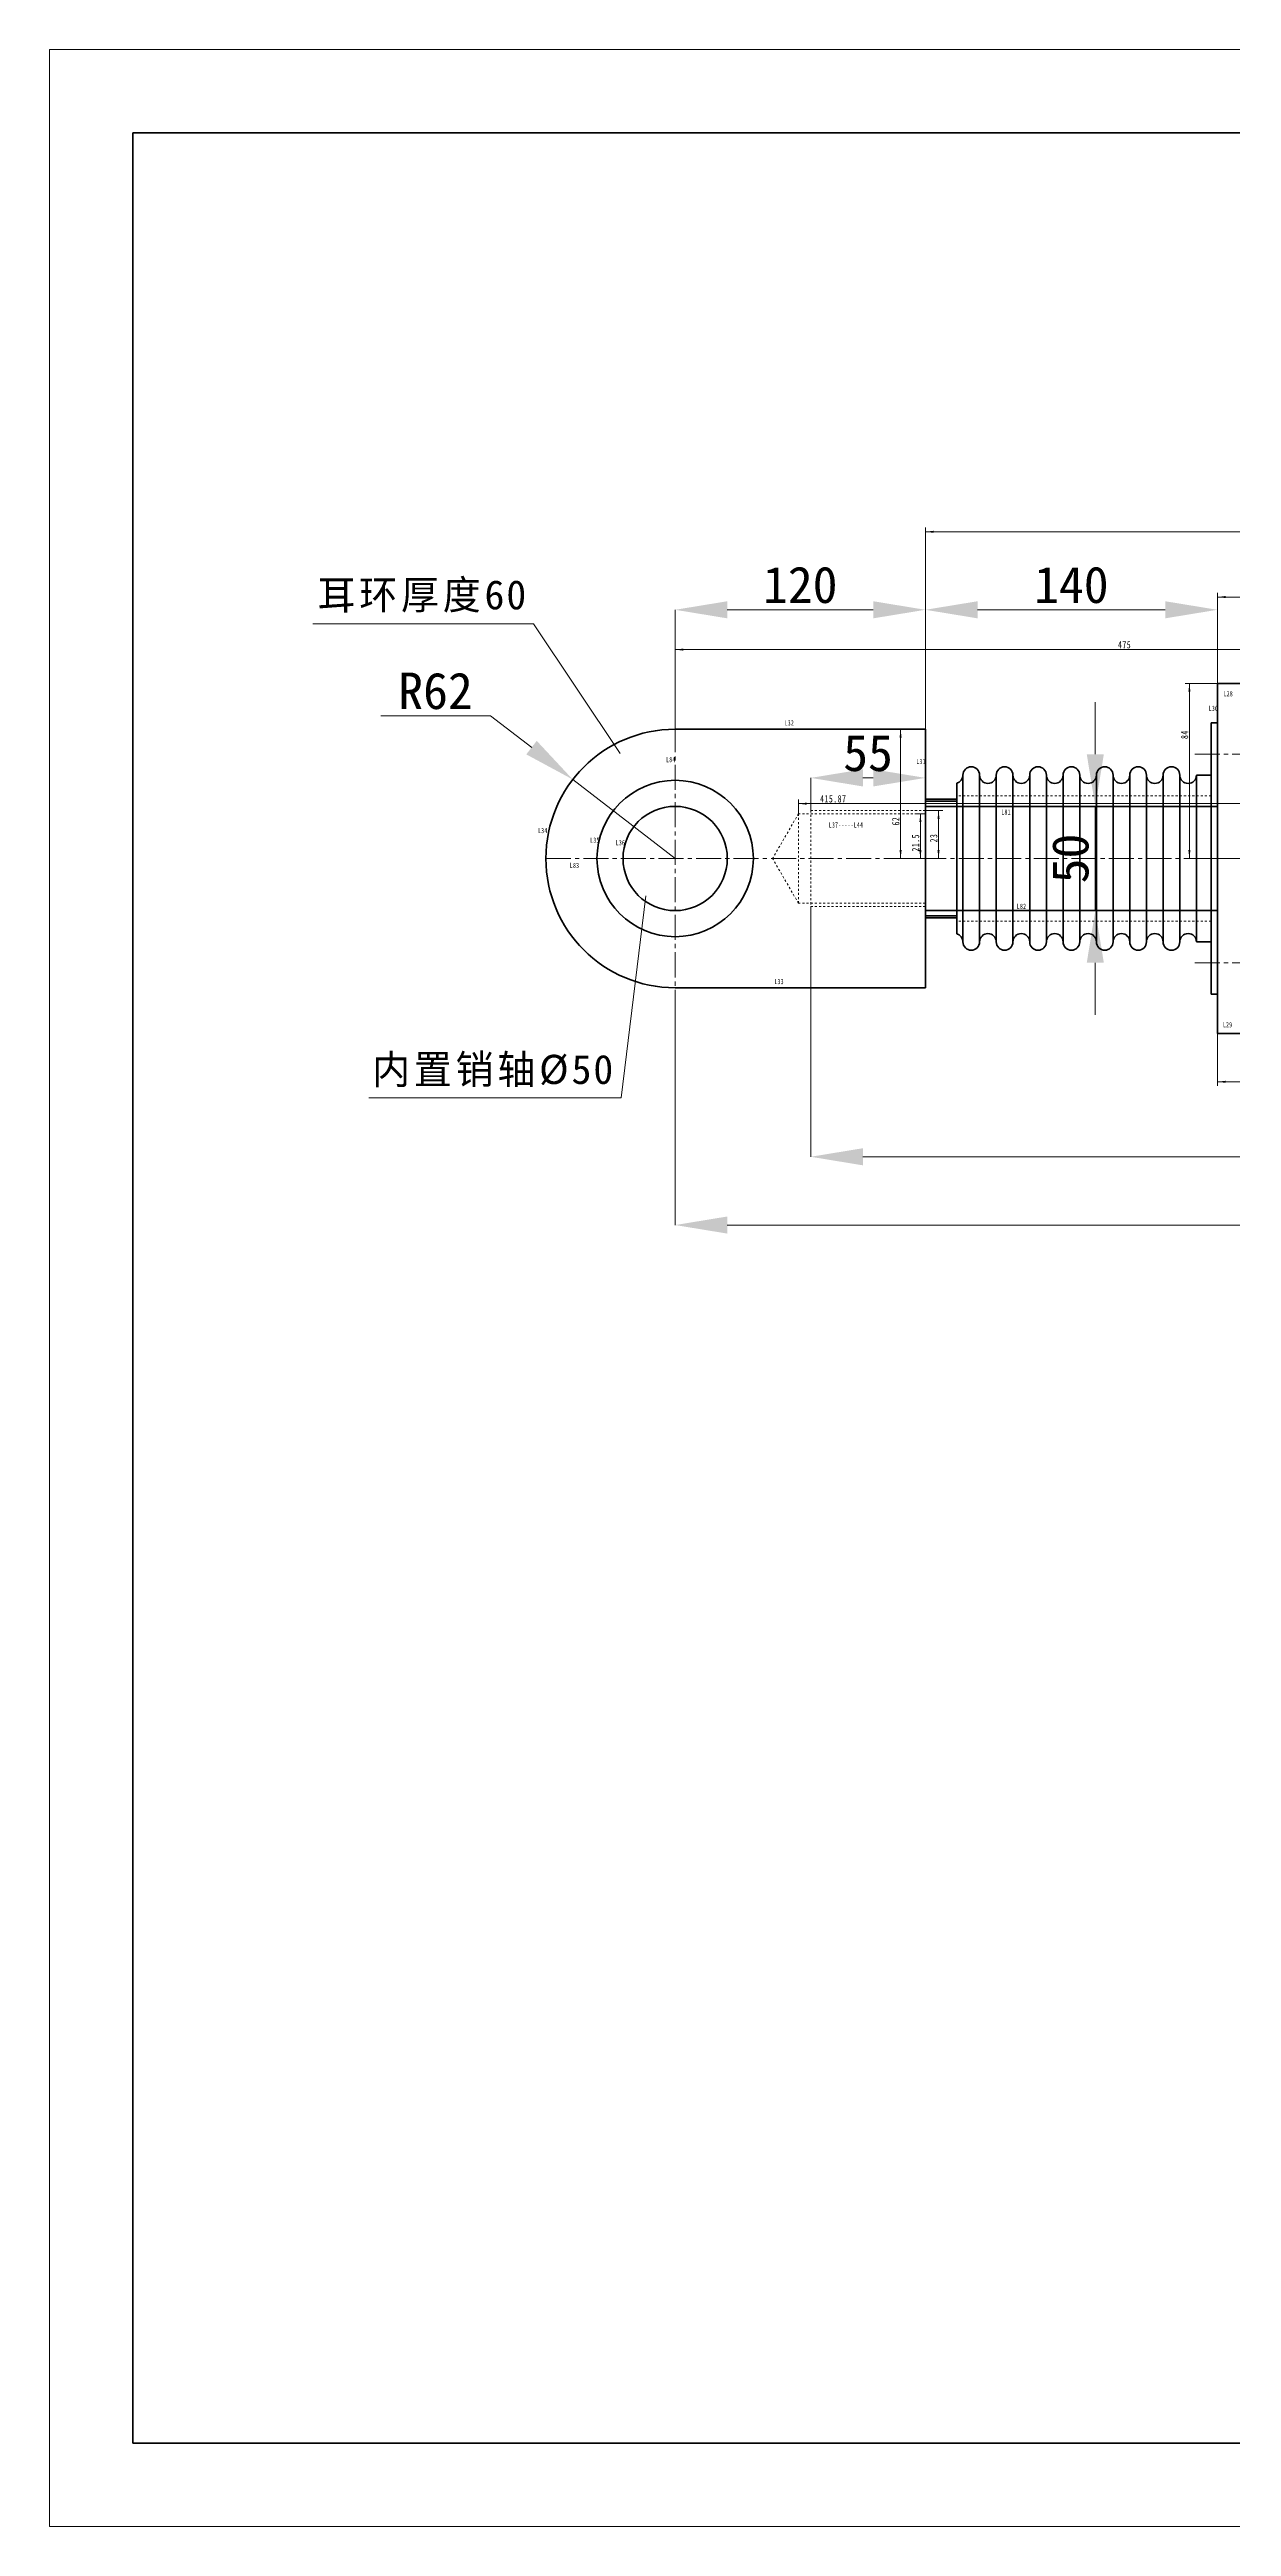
# Model space of a CAD drawing. Header units: millimetres. Extents: x -775 to 905, y -800 to 388.
# Drawn here: x -775 to -208, y -800 to 388 of the extents above; entities that cross this region are included whole.
import ezdxf

# ---------------------------------------------------------------- set-up
doc = ezdxf.new("R2010")
doc.units = ezdxf.units.MM
doc.linetypes.add('点画线', pattern=[18, 12, -2, 2, -2])
doc.linetypes.add('虚线', pattern=[2, 1, -1])
doc.layers.get('0').update_dxf_attribs({"lineweight": 35})
for name, color, linetype, lineweight in [('中心线层', 1, '点画线', 18), ('尺寸线层', 3, 'Continuous', 18), ('粗实线层', 7, 'Continuous', 35), ('细实线层', 7, 'Continuous', 18), ('虚线层', 6, '虚线', 18)]:
    doc.layers.add(name, color=color, linetype=linetype, lineweight=lineweight)
doc.styles.add('标准', font='', dxfattribs={"width": 0.667})
doc.styles.get('标准').set_extended_font_data('宋体')
doc.dimstyles.new('CUSTOM_DIMSTYLE', dxfattribs={"dimscale": 5, "dimtxt": 3.5, "dimasz": 5, "dimexe": 1.25, "dimexo": 0, "dimtad": 1, "dimdsep": 46, "dimtxsty": 'Standard', "dimcen": 2.5, "dimdle": 10, "dimclrd": 3, "dimadec": 3, "dimazin": 3, "dimtfac": 1, "dimtmove": 0, "dimatfit": 3, "dimfxl": 1, "dimtolj": 1, "dimarcsym": 0})
doc.dimstyles.new('GB_尺寸', dxfattribs={"dimtxt": 3.5, "dimasz": 4, "dimexe": 2, "dimexo": 0, "dimtad": 1, "dimdsep": 46, "dimtxsty": '标准', "dimblk": '_CAXARROW', "dimcen": 0, "dimdle": 8, "dimazin": 2, "dimtfac": 0.707107, "dimtdec": 3, "dimtmove": 2, "dimatfit": 3, "dimfxl": 1, "dimfrac": 2, "dimtolj": 1, "dimarcsym": 1})

# ---------------------------------------------------------------- blocks, each defined once
blk = doc.blocks.new('$CAXA_FRAME_13B17AC1$')
at = {"layer": '粗实线层'}
for p, q in [((-800, 554), (-800, -554)), ((800, 554), (-800, 554)), ((-800, -554), (800, -554))]:
    blk.add_line(p, q, dxfattribs=at)
at = {"layer": '细实线层'}
for p, q in [((840, 594), (-840, 594)), ((-840, 594), (-840, -594)), ((-840, -594), (840, -594))]:
    blk.add_line(p, q, dxfattribs=at)
blk = doc.blocks.new('_CLOSEDFILLED')
at = {"linetype": 'ByBlock'}
blk.add_hatch(color=0, dxfattribs=at).paths.add_polyline_path([(-1, 0.164), (0, 0), (-1, -0.164)], flags=0)
blk = doc.blocks.new('*X3')
at = {"layer": '尺寸线层'}
for p, q in [((-475, 72), (-475, 119.285)), ((-355, 62), (-355, 119.285))]:
    blk.add_line(p, q, dxfattribs=at)
at = {"layer": '尺寸线层', "color": 3, "lineweight": 0}
blk.add_line((-450, 119.285), (-380, 119.285), dxfattribs=at)
at = {"layer": '尺寸线层', "color": 3, "xscale": 25.00000000000001, "yscale": 25, "rotation": 180}
blk.add_blockref('_CLOSEDFILLED', (-475, 119.285), dxfattribs=at)
at = {"layer": '尺寸线层', "color": 3, "xscale": 25.00000000000001, "yscale": 25}
blk.add_blockref('_CLOSEDFILLED', (-355, 119.285), dxfattribs=at)
at = {"layer": '尺寸线层', "insert": (-415, 131.16), "char_height": 17.5, "width": 66.87151, "attachment_point": 5}
blk.add_mtext('120', dxfattribs=at)
blk = doc.blocks.new('*X5')
at = {"layer": '尺寸线层', "color": 0}
for p, q in [((0, 0), (-103.1, 0)), ((2.7, 0), (0, 0)), ((0, 0), (0, 0))]:
    blk.add_line(p, q, dxfattribs=at)
at = {"layer": '尺寸线层', "color": 0, "linetype": 'Continuous'}
blk.add_line((44.2, -62.1), (2.7, 0), dxfattribs=at)
at = {"layer": '尺寸线层', "color": 0, "insert": (-100.9, 21), "char_height": 14, "width": 206.324, "attachment_point": 1}
blk.add_mtext('{\\T1.1;耳环厚度60}', dxfattribs=at)
blk = doc.blocks.new('*X6')
at = {"layer": '尺寸线层', "color": 0, "linetype": 'Continuous'}
blk.add_line((23.4, 96.9), (11.6, 0), dxfattribs=at)
at = {"layer": '尺寸线层', "color": 0}
for p, q in [((0, 0), (-109.4, 0)), ((11.6, 0), (0, 0)), ((0, 0), (0, 0))]:
    blk.add_line(p, q, dxfattribs=at)
at = {"layer": '尺寸线层', "color": 0, "insert": (-107.8, 20.6), "char_height": 14, "width": 233.98, "attachment_point": 1}
blk.add_mtext('{\\T1.1;内置销轴%%C50}', dxfattribs=at)
blk = doc.blocks.new('*X12')
at = {"layer": '尺寸线层'}
for p, q in [((-475, -75), (-475, -175.807)), ((605, -83), (605, -175.807))]:
    blk.add_line(p, q, dxfattribs=at)
at = {"layer": '尺寸线层', "color": 3, "lineweight": 0}
blk.add_line((-450, -175.807), (580, -175.807), dxfattribs=at)
at = {"layer": '尺寸线层', "color": 3, "xscale": 25.00000000000001, "yscale": 25, "rotation": 180}
blk.add_blockref('_CLOSEDFILLED', (-475, -175.807), dxfattribs=at)
at = {"layer": '尺寸线层', "color": 3, "xscale": 25.00000000000001, "yscale": 25}
blk.add_blockref('_CLOSEDFILLED', (605, -175.807), dxfattribs=at)
at = {"layer": '尺寸线层', "insert": (65, -163.932), "char_height": 17.5, "width": 91.89944, "attachment_point": 5}
blk.add_mtext('1080', dxfattribs=at)
blk = doc.blocks.new('*X13')
at = {"layer": '尺寸线层'}
for p, q in [((-410, 23), (-410, 38.661)), ((-355, 8.991), (-355, 38.661))]:
    blk.add_line(p, q, dxfattribs=at)
at = {"layer": '尺寸线层', "color": 3, "lineweight": 0}
blk.add_line((-385, 38.661), (-380, 38.661), dxfattribs=at)
at = {"layer": '尺寸线层', "color": 3, "xscale": 25.00000000000001, "yscale": 25, "rotation": 180}
blk.add_blockref('_CLOSEDFILLED', (-410, 38.661), dxfattribs=at)
at = {"layer": '尺寸线层', "color": 3, "xscale": 25.00000000000001, "yscale": 25}
blk.add_blockref('_CLOSEDFILLED', (-355, 38.661), dxfattribs=at)
at = {"layer": '尺寸线层', "insert": (-382.5, 50.536), "char_height": 17.5, "width": 43.99441, "attachment_point": 5}
blk.add_mtext('55', dxfattribs=at)
blk = doc.blocks.new('*X15')
at = {"layer": '尺寸线层'}
for p, q in [((-355, 62), (-355, 119.285)), ((-215, 84), (-215, 119.285))]:
    blk.add_line(p, q, dxfattribs=at)
at = {"layer": '尺寸线层', "color": 3, "lineweight": 0}
blk.add_line((-330, 119.285), (-240, 119.285), dxfattribs=at)
at = {"layer": '尺寸线层', "color": 3, "xscale": 25.00000000000001, "yscale": 25, "rotation": 180}
blk.add_blockref('_CLOSEDFILLED', (-355, 119.285), dxfattribs=at)
at = {"layer": '尺寸线层', "color": 3, "xscale": 25.00000000000001, "yscale": 25}
blk.add_blockref('_CLOSEDFILLED', (-215, 119.285), dxfattribs=at)
at = {"layer": '尺寸线层', "insert": (-285, 131.16), "char_height": 17.5, "width": 66.87151, "attachment_point": 5}
blk.add_mtext('140', dxfattribs=at)
blk = doc.blocks.new('*X18')
at = {"layer": '尺寸线层'}
for p, q in [((-410, -23), (-410, -143.063)), ((330, -23.544), (330, -143.063))]:
    blk.add_line(p, q, dxfattribs=at)
at = {"layer": '尺寸线层', "color": 3, "lineweight": 0}
blk.add_line((-385, -143.063), (305, -143.063), dxfattribs=at)
at = {"layer": '尺寸线层', "color": 3, "xscale": 25.00000000000001, "yscale": 25, "rotation": 180}
blk.add_blockref('_CLOSEDFILLED', (-410, -143.063), dxfattribs=at)
at = {"layer": '尺寸线层', "color": 3, "xscale": 25.00000000000001, "yscale": 25}
blk.add_blockref('_CLOSEDFILLED', (330, -143.063), dxfattribs=at)
at = {"layer": '尺寸线层', "insert": (-40, -131.188), "char_height": 17.5, "width": 69.41341, "attachment_point": 5}
blk.add_mtext('740', dxfattribs=at)
blk = doc.blocks.new('*X20')
at = {"layer": '尺寸线层', "color": 3, "lineweight": 0}
for p, q in [((-273.525, 50), (-273.525, 75)), ((-273.525, -25), (-273.525, 25)), ((-273.525, -50), (-273.525, -75))]:
    blk.add_line(p, q, dxfattribs=at)
at = {"layer": '尺寸线层'}
for p, q in [((-256.306, 25), (-273.525, 25)), ((-297, -25), (-273.525, -25))]:
    blk.add_line(p, q, dxfattribs=at)
at = {"layer": '尺寸线层', "color": 3, "xscale": 25.00000000000001, "yscale": 25}
for p, rotation in [((-273.525, 25), 270), ((-273.525, -25), 90)]:
    blk.add_blockref('_CLOSEDFILLED', p, dxfattribs=dict(at, rotation=rotation))
at = {"layer": '尺寸线层', "insert": (-285.4, 0), "char_height": 17.5, "width": 44.58101, "attachment_point": 5, "rotation": 90}
blk.add_mtext('50', dxfattribs=at)
blk = doc.blocks.new('*X22')
at = {"layer": '尺寸线层', "color": 3, "lineweight": 0}
for p, q in [((-563.6, 68.5), (-616.1, 68.5)), ((-543.8, 53.2), (-563.6, 68.5)), ((-475, 0), (-524.1, 37.9))]:
    blk.add_line(p, q, dxfattribs=at)
at = {"layer": '尺寸线层', "color": 3, "xscale": 25.00000000000001, "yscale": 25, "rotation": 322.314}
blk.add_blockref('_CLOSEDFILLED', (-524.1, 37.9), dxfattribs=at)
at = {"layer": '尺寸线层', "insert": (-589.9, 80.3), "char_height": 17.5, "width": 70.391, "attachment_point": 5}
blk.add_mtext('R62', dxfattribs=at)
blk = doc.blocks.new('*X24')
at = {"layer": '尺寸线层', "linetype": 'Continuous'}
for points in [[(-198.3, 0), (-198.8, -4), (-197.8, -4)], [(-198.3, -84), (-198.8, -80), (-197.8, -80)]]:
    blk.add_hatch(color=0, dxfattribs=at).paths.add_polyline_path(points, flags=0)
at = {"layer": '尺寸线层', "color": 0, "linetype": 'Continuous'}
for p, q in [((0, 0), (-200.3, 0)), ((-198.3, -84), (-198.3, 0)), ((-215, -84), (-196.3, -84))]:
    blk.add_line(p, q, dxfattribs=at)
at = {"layer": '尺寸线层', "color": 0, "insert": (-200.6, -46.4), "char_height": 3.5, "width": 7, "attachment_point": 5, "rotation": 90, "line_spacing_factor": 1.15057, "style": '标准'}
blk.add_mtext('\\T1.1;84', dxfattribs=at)
blk = doc.blocks.new('_CAXARROW')
blk.add_hatch(color=0).paths.add_polyline_path([(0, 0), (-1, 0.125), (-1, -0.125)], flags=0)
blk = doc.blocks.new('*X25')
at = {"layer": '尺寸线层', "linetype": 'Continuous'}
for points in [[(-215, -107.1), (-211, -107.6), (-211, -106.6)], [(0, -107.1), (-4, -107.6), (-4, -106.6)]]:
    blk.add_hatch(color=0, dxfattribs=at).paths.add_polyline_path(points, flags=0)
at = {"layer": '尺寸线层', "color": 0, "linetype": 'Continuous'}
for p, q in [((0, 0), (0, -109.1)), ((-215, -84), (-215, -109.1)), ((0, -107.1), (-215, -107.1))]:
    blk.add_line(p, q, dxfattribs=at)
at = {"layer": '尺寸线层', "color": 0, "insert": (-121.5, -104.8), "char_height": 3.5, "width": 9.927, "attachment_point": 5, "line_spacing_factor": 1.15057, "style": '标准'}
blk.add_mtext('\\T1.1;215', dxfattribs=at)
blk = doc.blocks.new('*X34')
at = {"layer": '尺寸线层', "linetype": 'Continuous'}
for points in [[(-228.4, 84), (-227.9, 80), (-228.9, 80)], [(-228.4, 0), (-227.9, 4), (-228.9, 4)]]:
    blk.add_hatch(color=0, dxfattribs=at).paths.add_polyline_path(points, flags=0)
at = {"layer": '尺寸线层', "color": 0, "linetype": 'Continuous'}
for p, q in [((-208, 84), (-230.4, 84)), ((-228.4, 84), (-228.4, 0)), ((0, 0), (-230.4, 0))]:
    blk.add_line(p, q, dxfattribs=at)
at = {"layer": '尺寸线层', "color": 0, "insert": (-230.7, 59.4), "char_height": 3.5, "width": 7, "attachment_point": 5, "rotation": 90, "line_spacing_factor": 1.15057, "style": '标准'}
blk.add_mtext('\\T1.1;84', dxfattribs=at)
blk = doc.blocks.new('*X35')
at = {"layer": '尺寸线层', "linetype": 'Continuous'}
for points in [[(-215, 125.4), (-211, 125.9), (-211, 124.9)], [(0, 125.4), (-4, 125.9), (-4, 124.9)]]:
    blk.add_hatch(color=0, dxfattribs=at).paths.add_polyline_path(points, flags=0)
at = {"layer": '尺寸线层', "color": 0, "linetype": 'Continuous'}
for p, q in [((-215, 84), (-215, 127.4)), ((-215, 125.4), (0, 125.4)), ((0, 0), (0, 127.4))]:
    blk.add_line(p, q, dxfattribs=at)
at = {"layer": '尺寸线层', "color": 0, "insert": (-121.5, 127.8), "char_height": 3.5, "width": 9.927, "attachment_point": 5, "line_spacing_factor": 1.15057, "style": '标准'}
blk.add_mtext('\\T1.1;215', dxfattribs=at)
blk = doc.blocks.new('*X36')
at = {"layer": '尺寸线层', "linetype": 'Continuous'}
for points in [[(-355, 156.7), (-351, 156.2), (-351, 157.2)], [(0, 156.7), (-4, 156.2), (-4, 157.2)]]:
    blk.add_hatch(color=0, dxfattribs=at).paths.add_polyline_path(points, flags=0)
at = {"layer": '尺寸线层', "color": 0, "linetype": 'Continuous'}
for p, q in [((-355, 62), (-355, 158.7)), ((0, 156.7), (-355, 156.7)), ((0, 0), (0, 158.7))]:
    blk.add_line(p, q, dxfattribs=at)
at = {"layer": '尺寸线层', "color": 0, "insert": (-179.7, 159.1), "char_height": 3.5, "width": 9.875, "attachment_point": 5, "line_spacing_factor": 1.15057, "style": '标准'}
blk.add_mtext('\\T1.1;355', dxfattribs=at)
blk = doc.blocks.new('*X37')
at = {"layer": '尺寸线层', "linetype": 'Continuous'}
for points in [[(-366.9, 62), (-366.4, 58), (-367.4, 58)], [(-366.9, 0), (-366.4, 4), (-367.4, 4)]]:
    blk.add_hatch(color=0, dxfattribs=at).paths.add_polyline_path(points, flags=0)
at = {"layer": '尺寸线层', "color": 0, "linetype": 'Continuous'}
for p, q in [((-355, 62), (-368.9, 62)), ((-366.9, 62), (-366.9, 0)), ((-355, 0), (-368.9, 0))]:
    blk.add_line(p, q, dxfattribs=at)
at = {"layer": '尺寸线层', "color": 0, "insert": (-369.2, 17.9), "char_height": 3.5, "width": 7, "attachment_point": 5, "rotation": 90, "line_spacing_factor": 1.15057, "style": '标准'}
blk.add_mtext('\\T1.1;62', dxfattribs=at)
blk = doc.blocks.new('*X38')
at = {"layer": '尺寸线层', "linetype": 'Continuous'}
for points in [[(-475, 100.2), (-471, 100.7), (-471, 99.7)], [(0, 100.2), (-4, 100.7), (-4, 99.7)]]:
    blk.add_hatch(color=0, dxfattribs=at).paths.add_polyline_path(points, flags=0)
at = {"layer": '尺寸线层', "color": 0, "linetype": 'Continuous'}
for p, q in [((-475, 62), (-475, 102.2)), ((-475, 100.2), (0, 100.2)), ((0, 0), (0, 102.2))]:
    blk.add_line(p, q, dxfattribs=at)
at = {"layer": '尺寸线层', "color": 0, "insert": (-259.5, 102.5), "char_height": 3.5, "width": 10.032, "attachment_point": 5, "line_spacing_factor": 1.15057, "style": '标准'}
blk.add_mtext('\\T1.1;475', dxfattribs=at)
blk = doc.blocks.new('*X39')
at = {"layer": '尺寸线层', "linetype": 'Continuous'}
for points in [[(-348.7, 23), (-348.2, 19), (-349.2, 19)], [(-348.7, 0), (-348.2, 4), (-349.2, 4)]]:
    blk.add_hatch(color=0, dxfattribs=at).paths.add_polyline_path(points, flags=0)
at = {"layer": '尺寸线层', "color": 0, "linetype": 'Continuous'}
for p, q in [((-355, 23), (-346.7, 23)), ((-348.7, 23), (-348.7, 0)), ((-355, 0), (-346.7, 0))]:
    blk.add_line(p, q, dxfattribs=at)
at = {"layer": '尺寸线层', "color": 0, "insert": (-351, 9.8), "char_height": 3.5, "width": 7, "attachment_point": 5, "rotation": 90, "line_spacing_factor": 1.15057, "style": '标准'}
blk.add_mtext('\\T1.1;23', dxfattribs=at)
blk = doc.blocks.new('*X40')
at = {"layer": '尺寸线层', "linetype": 'Continuous'}
for points in [[(-357.4, 21.5), (-356.9, 17.5), (-357.9, 17.5)], [(-357.4, 0), (-356.9, 4), (-357.9, 4)]]:
    blk.add_hatch(color=0, dxfattribs=at).paths.add_polyline_path(points, flags=0)
at = {"layer": '尺寸线层', "color": 0, "linetype": 'Continuous'}
for p, q in [((-355, 21.5), (-359.4, 21.5)), ((-357.4, 21.5), (-357.4, 0)), ((-355, 0), (-359.4, 0))]:
    blk.add_line(p, q, dxfattribs=at)
at = {"layer": '尺寸线层', "color": 0, "insert": (-359.7, 7.5), "char_height": 3.5, "width": 13.6, "attachment_point": 5, "rotation": 90, "line_spacing_factor": 1.15057, "style": '标准'}
blk.add_mtext('\\T1.1;21.5', dxfattribs=at)
blk = doc.blocks.new('*X41')
at = {"layer": '尺寸线层', "linetype": 'Continuous'}
for points in [[(-415.9, 26.3), (-411.9, 26.8), (-411.9, 25.8)], [(0, 26.3), (-4, 26.8), (-4, 25.8)]]:
    blk.add_hatch(color=0, dxfattribs=at).paths.add_polyline_path(points, flags=0)
at = {"layer": '尺寸线层', "color": 0, "linetype": 'Continuous'}
for p, q in [((-415.9, 21.5), (-415.9, 28.3)), ((-415.9, 26.3), (0, 26.3)), ((0, 0), (0, 28.3))]:
    blk.add_line(p, q, dxfattribs=at)
at = {"layer": '尺寸线层', "color": 0, "insert": (-399.2, 28.6), "char_height": 3.5, "width": 21.076, "attachment_point": 5, "line_spacing_factor": 1.15057, "style": '标准'}
blk.add_mtext('\\T1.1;415.87', dxfattribs=at)

msp = doc.modelspace()

# ---------------------------------------------------------------- linework, layer by layer
at = {"layer": '中心线层'}
for p, q in [((-475, -75), (-475, 75)), ((-225.833, 50), (-203.739, 50)), ((-537, 0), (667, 0)), ((-225.833, -50), (-203.739, -50))]:
    msp.add_line(p, q, dxfattribs=at)
at = {"layer": '粗实线层', "color": 6}
for p, q in [((-215, 84), (250, 84)), ((-355, 25), (-215, 25)), ((-355, -25), (-215, -25)), ((-215, -84), (250, -84))]:
    msp.add_line(p, q, dxfattribs=at)
at = {"layer": '粗实线层', "color": 1}
for p, q in [((-215, 84), (-215, -84)), ((-475, 62), (-355, 62)), ((-355, 62), (-355, -62)), ((-475, -62), (-355, -62))]:
    msp.add_line(p, q, dxfattribs=at)
at = {"layer": '粗实线层', "color": 2}
for p, q in [((-215, 65), (-218, 65)), ((-218, 65), (-218, -65)), ((-215, -65), (-215, 65)), ((-340, -36.127), (-340, 36.127)), ((-337, -40), (-337, 40)), ((-329, -40), (-329, 40)), ((-321, -40), (-321, 40)), ((-313, -40), (-313, 40)), ((-305, -40), (-305, 40)), ((-297, -40), (-297, 40)), ((-289, -40), (-289, 40)), ((-281, -40), (-281, 40)), ((-273, -40), (-273, 40)), ((-265, 40), (-265, -40)), ((-257, -40), (-257, 40)), ((-249, 40), (-249, -40)), ((-241, -40), (-241, 40)), ((-233, 40), (-233, -40)), ((-225, 40), (-218, 40)), ((-225, -40), (-225, 40)), ((-340, 28.5), (-355, 28.5)), ((-340, 27.5), (-355, 27.5)), ((-340, -27.5), (-355, -27.5)), ((-340, -28.5), (-355, -28.5)), ((-225, -40), (-218, -40)), ((-218, -65), (-215, -65))]:
    msp.add_line(p, q, dxfattribs=at)
at = {"layer": '粗实线层', "color": 1}
for radius in [37.5, 25]:
    msp.add_circle((-475, 0), radius, dxfattribs=at)
msp.add_arc((-475, 0), 62, 90, 270, dxfattribs=at)
at = {"layer": '粗实线层', "color": 2}
for centre, start, end in [((-341, 40), 284.478, 0), ((-333, 40), 0, 180), ((-325, 40), 180, 0), ((-317, 40), 0, 180), ((-309, 40), 180, 0), ((-301, 40), 0, 180), ((-293, 40), 180, 360), ((-285, 40), 360, 180), ((-277, 40), 180, 0), ((-269, 40), 0, 180), ((-261, 40), 180, 0), ((-253, 40), 0, 180), ((-245, 40), 180, 0), ((-237, 40), 0, 180), ((-229, 40), 180, 0), ((-341, -40), 0, 75.522), ((-333, -40), 180, 0), ((-325, -40), 0, 180), ((-317, -40), 180, 0), ((-309, -40), 0, 180), ((-301, -40), 180, 0), ((-293, -40), 0, 180), ((-285, -40), 180, 0), ((-277, -40), 0, 180), ((-269, -40), 180, 0), ((-261, -40), 0, 180), ((-253, -40), 180, 0), ((-245, -40), 0, 180), ((-237, -40), 180, 360), ((-229, -40), 0, 180)]:
    msp.add_arc(centre, 4, start, end, dxfattribs=at)
at = {"layer": '虚线层'}
for p, q in [((-218, 30), (-340, 30)), ((-415.865, 21.5), (-428.278, 0)), ((-355, 21.5), (-415.865, 21.5)), ((-415.865, 21.5), (-415.865, -21.5)), ((-355, 23), (-410, 23)), ((-410, 23), (-410, -23)), ((-415.865, -21.5), (-428.278, 0)), ((-355, -21.5), (-415.865, -21.5)), ((-355, -23), (-410, -23)), ((-218, -30), (-340, -30))]:
    msp.add_line(p, q, dxfattribs=at)

# ---------------------------------------------------------------- block references
at = {"layer": '尺寸线层'}
for name, p in [('*X5', (-545.602, 112.492)), ('*X6', (-512.524, -114.743))]:
    msp.add_blockref(name, p, dxfattribs=at)
at = {"layer": '粗实线层'}
msp.add_blockref('$CAXA_FRAME_13B17AC1$', (65, -206), dxfattribs=at)

# ---------------------------------------------------------------- texts
at = {"layer": '尺寸线层', "char_height": 2.5, "width": 5.08618, "attachment_point": 1, "line_spacing_factor": 1.15057, "style": '标准'}
for s, insert in [('\\T1.1;L30', (-219.109, 73.272)), ('\\T1.1;L28', (-211.994, 80.279)), ('\\T1.1;L32', (-422.475, 66.305)), ('\\T1.1;L84', (-479.309, 48.676)), ('\\T1.1;L31', (-359.332, 47.796)), ('\\T1.1;L34', (-540.721, 14.666)), ('\\T1.1;L37-----L44', (-401.292, 17.344)), ('\\T1.1;L81', (-318.563, 23.527)), ('\\T1.1;L35', (-515.717, 10.04)), ('\\T1.1;L36', (-503.463, 8.814)), ('\\T1.1;L83', (-525.461, -2.064)), ('\\T1.1;L82', (-311.132, -21.664)), ('\\T1.1;L33', (-427.386, -57.765)), ('\\T1.1;L29', (-212.321, -78.496))]:
    msp.add_mtext(s, dxfattribs=dict(at, insert=insert))

# ---------------------------------------------------------------- dimensions: what is measured, and where the dimension line sits
at = {"layer": '尺寸线层'}
for base, p1, p2, picture, middle in [((-355, 156.703), (0, 0), (-355, 62), '*X36', (-179.698, 159.059)), ((0, 125.446), (-215, 84), (0, 0), '*X35', (-121.485, 127.812)), ((0, 100.192), (-475, 62), (0, 0), '*X38', (-259.479, 102.547)), ((0, 26.25793135), (-415.865, 21.5), (0, 0), '*X41', (-399.189960574, 28.623154813)), ((-215, -107.119), (0, 0), (-215, -84), '*X25', (-121.485, -104.754))]:
    dim = msp.add_linear_dim(base=base, p1=p1, p2=p2, dimstyle='GB_尺寸', override={"dimsah": 1, "dimtfill": 1, "dimtzin": 8}, dxfattribs=at)
    dim.commit()
    dim.dimension.update_dxf_attribs({"geometry": picture, "text_midpoint": middle, "dimtype": 160})
for base, p1, p2, angle, picture, middle in [((-355, 119.285), (-475, 72), (-355, 62), 0, '*X3', (-415, 131.16)), ((-273.525, 25), (-297, -25), (-256.306, 25), 90, '*X20', (-285.4, 0)), ((-355, 38.661), (-410, 23), (-355, 8.991), 0, '*X13', (-382.5, 50.536))]:
    dim = msp.add_linear_dim(base=base, p1=p1, p2=p2, angle=angle, dimstyle='CUSTOM_DIMSTYLE', override={"dimsah": 1}, dxfattribs=at)
    dim.commit()
    dim.dimension.update_dxf_attribs({"geometry": picture, "text_midpoint": middle})
for base, p1, p2, picture, middle in [((-215, 119.285), (-355, 62), (-215, 84), '*X15', (-285, 131.16)), ((330, -143.063), (-410, -23), (330, -23.544), '*X18', (-40, -131.188)), ((605, -175.807), (-475, -75), (605, -83), '*X12', (65, -163.932))]:
    dim = msp.add_linear_dim(base=base, p1=p1, p2=p2, dimstyle='CUSTOM_DIMSTYLE', override={"dimsah": 1}, dxfattribs=at)
    dim.commit()
    dim.dimension.update_dxf_attribs({"geometry": picture, "text_midpoint": middle})
dim = msp.add_radius_dim(center=(-475, 0), mpoint=(-524.065, 37.903), dimstyle='CUSTOM_DIMSTYLE', override={"dimtoh": 1, "dimpost": 'R<>', "dimsah": 1}, dxfattribs=at)
dim.commit()
dim.dimension.update_dxf_attribs({"geometry": '*X22', "text_midpoint": (-589.884, 68.469), "dimtype": 164})
for base, p1, p2, angle, picture, middle in [((-228.359, 0), (-208, 84), (0, 0), 90, '*X34', (-230.715, 59.397)), ((-366.862, 0), (-355, 62), (-355, 0), 270, '*X37', (-369.217, 17.945)), ((-357.359, 0), (-355, 21.5), (-355, 0), 270, '*X40', (-359.724, 7.479)), ((-348.676, 0), (-355, 23), (-355, 0), 90, '*X39', (-351.031, 9.849)), ((-198.267, 0), (-215, -84), (0, 0), 90, '*X24', (-200.622, -46.416))]:
    dim = msp.add_linear_dim(base=base, p1=p1, p2=p2, angle=angle, dimstyle='GB_尺寸', override={"dimsah": 1, "dimtfill": 1, "dimtzin": 8}, dxfattribs=at)
    dim.commit()
    dim.dimension.update_dxf_attribs({"geometry": picture, "text_midpoint": middle, "dimtype": 160})

doc.saveas('drawing.dxf')
